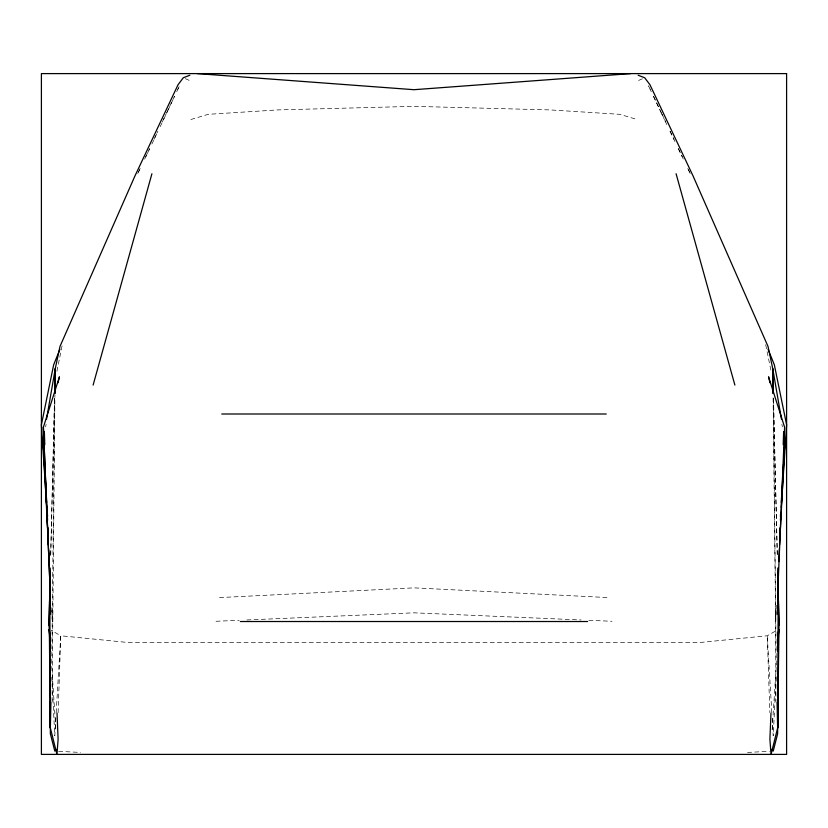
<?xml version="1.0" encoding="UTF-8"?>
<svg xmlns="http://www.w3.org/2000/svg" width="828" height="828" viewBox="0 0 828 828"><rect width="100%" height="100%" fill="white"/><g stroke="black" fill="none" stroke-linecap="round" stroke-linejoin="round"><path stroke-width="0.62" stroke-dasharray="4.14 3.1" d="M52.06 701.471L54.927 394.728M54.648 398.485L51.75 664.894M50.705 554.346L54.493 398.516M50.715 555.619L54.658 397.192M58.136 712.629L60.755 635.769L51.419 630.46M776.271 605.278L775.65 622.014L775.939 701.471M776.24 610.453L775.65 622.014L773.073 394.728M776.229 676.745L773.207 735.761L772.141 717.814M55.859 717.814L54.793 735.761L51.771 676.745M56.169 712.691L60.755 635.769L126.674 642.373L701.326 642.373L767.245 635.769L776.581 630.46M772.141 729.52L776.24 666.55M45.602 426.875L46.12 424.35M56.915 371.254L62.307 344.707M163.54 119.677L167.38 111.521M167.929 110.362L174.522 96.379M176.716 91.722L179.459 85.905L177.772 89.372M140.17 168.405L137.396 174.222L140.201 168.426M145.697 156.782L149.568 148.647M153.987 139.352L157.869 131.217M162.288 121.913L166.159 113.778M166.718 112.618L174.46 96.348M144.652 159.142L149.651 148.698M151.876 144.051L157.982 131.29M160.208 126.643L162.992 120.836M638.616 80.451L642.663 78.65M190.895 119.511L208.211 114.326L277.763 109.917L414 106.346L550.237 109.917L619.789 114.326L637.105 119.511M747.529 752.445L769.357 751.306M219.523 597.588L414 587.859L608.476 597.588M216.025 621.279L239.157 620.286M246.879 619.965L414 612.823L581.121 619.965M588.843 620.286L611.975 621.279M58.643 751.306L80.471 752.445M185.337 78.65L189.384 80.451M665.008 120.836L667.792 126.643M670.018 131.29L676.124 144.051M678.349 148.698L683.348 159.142M687.799 168.426L690.583 174.232L687.83 168.405M650.228 89.372L648.562 85.884L651.284 91.722M653.54 96.348L661.282 112.618M661.841 113.778L665.712 121.913M670.131 131.217L674.013 139.352M678.432 148.647L682.303 156.782M653.478 96.379L660.071 110.362M660.62 111.521L664.46 119.677M765.693 344.707L771.085 371.254M781.88 424.35L782.398 426.875M51.76 666.55L55.859 729.52M771.831 712.691L767.245 635.769L769.864 712.629M51.76 610.453L52.35 622.014L51.729 605.278M773.507 398.516L777.295 554.346M773.373 398.485L777.285 555.619M776.25 664.894L773.342 397.192"/><path stroke-width="1.24" d="M777.72 701.637L777.637 733.774L773.217 751.1L771.799 749.361M777.927 614.2L778.041 567.904M54.938 393.435L55.062 383.105M55.134 376.647L55.217 368.895L59.968 346.466L135.057 175.702L178.041 84.756L183.309 77.749L189.85 75.245M777.896 578.813L779.024 625.171L777.637 727.988L771.034 754.401L769.895 739.238L770.971 713.094M54.731 393.331L55.217 368.895L46.513 419.341M50.932 702.237L50.363 727.988L56.966 754.401L58.105 739.238L57.028 713.094M50.094 640.851L48.976 625.171L50.104 578.813M54.627 393.362L55.217 368.895M48.976 625.171L50.104 580.097M777.916 651.181L778.662 629.28L777.906 640.851M783.195 444.688L783.64 431.833M777.885 578.317L778.403 568.039M778.734 561.612L779.396 548.757M779.593 544.907L784.965 439.513L783.661 431.947M777.937 643.397L778.662 629.28M779.583 530.665L779.738 528.098M780.421 516.537L780.649 512.687M781.249 502.42L781.632 496.003M782.005 489.586L782.615 479.308M782.843 475.458L783.526 463.908M783.681 461.341L784.965 439.513M779.572 533.118L779.821 529.247M780.411 520.212L780.907 512.47M781.249 507.316L781.911 496.986M782.087 494.409L786.6 424.743L774.325 364.744L768.063 349.302M48.407 544.907L43.035 439.513L44.339 431.947M43.387 427.196L50.363 595.011L43.387 427.196L59.45 376.792L58.032 382.795M93.109 385.103L151.917 173.756M59.937 349.302L53.675 364.744L41.4 424.743L45.913 494.409M56.2 749.361L54.783 751.1L50.363 733.774L50.28 701.637M630.77 73.599L414 89.703L197.23 73.599M587.611 621.517L240.389 621.517M221.749 414L606.251 414M638.15 75.245L644.691 77.749L649.959 84.756L692.943 175.702L768.032 346.466L772.783 368.895L781.487 419.341M676.083 173.756L734.891 385.103M769.968 382.795L768.55 376.792L784.613 427.196L777.637 595.011L778.258 578.317L777.637 727.988L777.068 702.237M46.089 496.986L46.751 507.316M47.092 512.47L47.589 520.212M48.179 529.247L48.428 533.118M43.035 439.513L44.319 461.341M44.474 463.908L45.157 475.458M45.385 479.308L45.995 489.586M46.368 496.003L46.751 502.42M47.351 512.687L47.579 516.537M48.262 528.098L48.417 530.665M48.604 548.757L49.266 561.612M49.597 568.039L50.115 578.317M49.742 578.317L50.363 727.988L49.338 629.28L50.063 643.397M44.36 431.833L44.805 444.688M49.338 629.28L50.084 651.181M772.866 376.647L772.783 368.895L773.373 393.362M777.896 580.097L779.024 625.171M772.783 368.895L773.269 393.331M772.938 383.105L773.062 393.435M49.959 567.904L50.073 614.2M786.6 73.599L41.4 73.599L41.4 754.401L786.6 754.401L786.6 73.599"/></g></svg>
